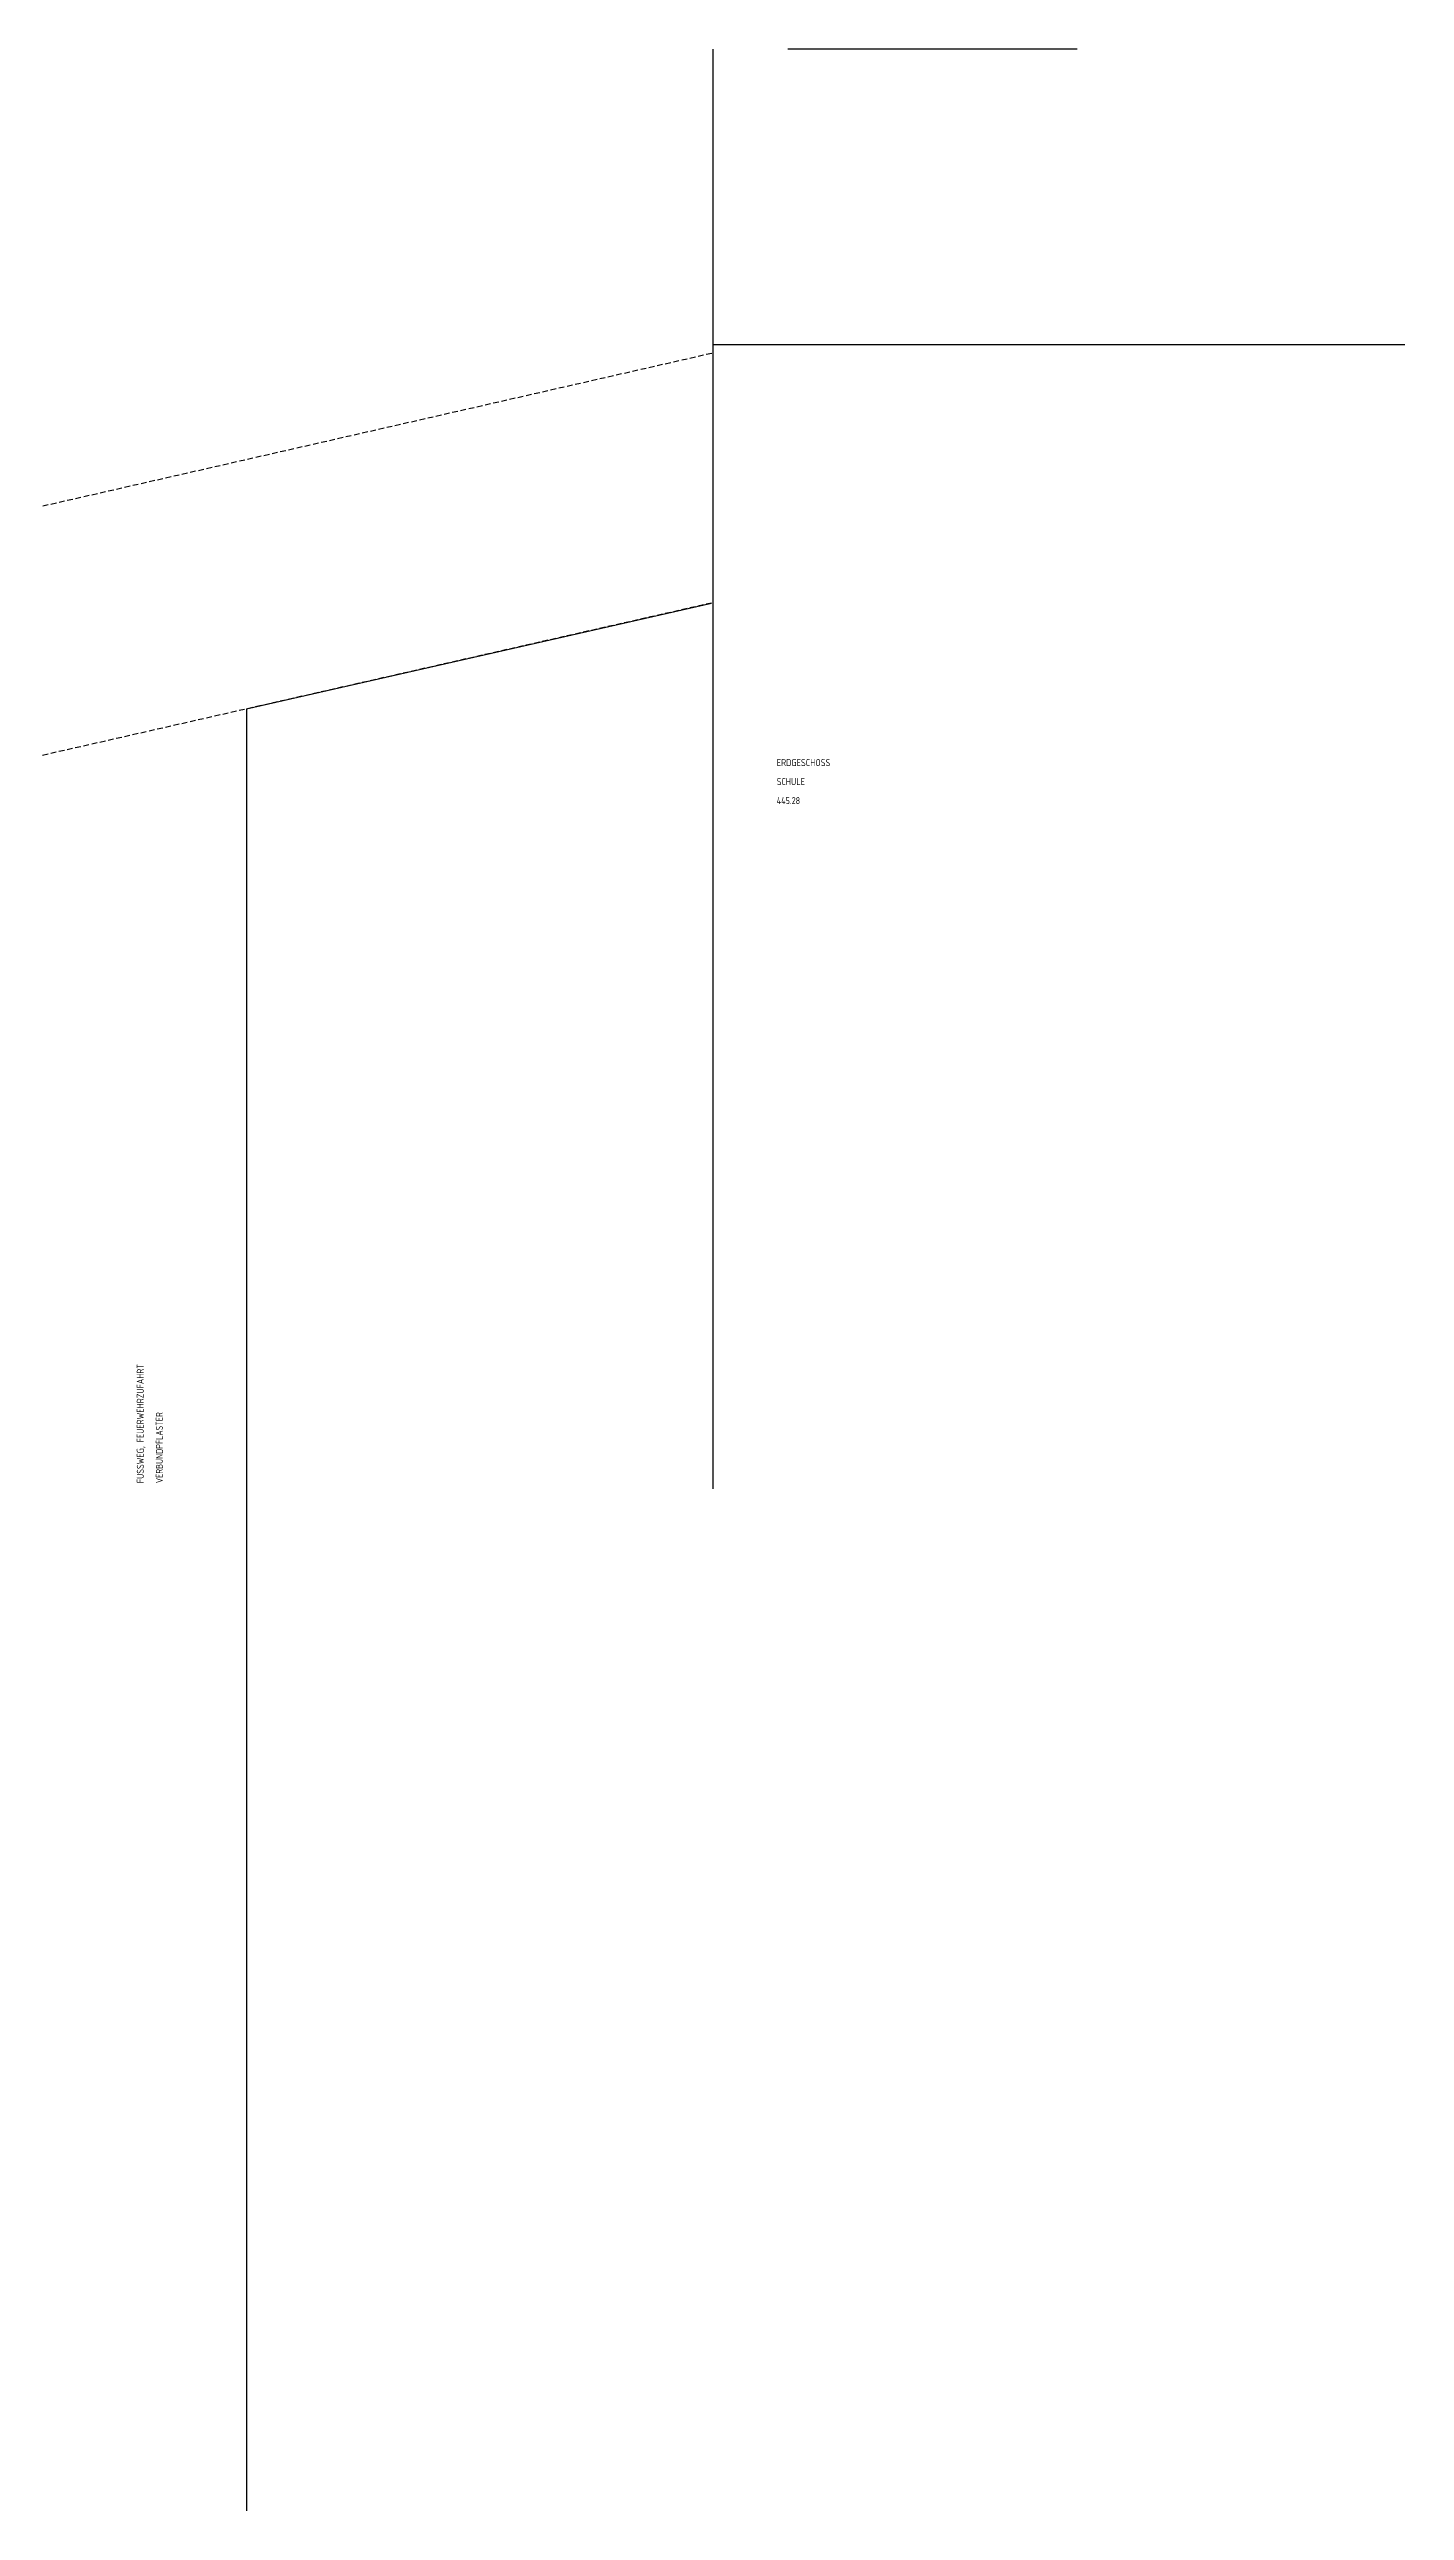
# Model space of a CAD drawing. Extents: x -1029 to 10077, y -1395 to 3524.
# Drawn here: x 8625 to 10077, y 889 to 3524 of the extents above; entities that cross this region are included whole.
import ezdxf
from ezdxf.enums import TextEntityAlignment as Align

# ---------------------------------------------------------------- set-up
doc = ezdxf.new("R2010")
doc.units = 0
doc.header["$LTSCALE"] = 60
doc.header["$MEASUREMENT"] = 0
doc.linetypes.add('Y$0$STRICH_2_1MM', pattern=[0.15, 0.1, -0.05])
doc.layers.get('0').update_dxf_attribs({"linetype": 'CONTINUOUS'})
doc.styles.add('SMALL', font='ISO.SHX', dxfattribs={"height": 12.5})

msp = doc.modelspace()

# ---------------------------------------------------------------- linework, layer by layer
at = {"color": 252, "linetype": 'Continuous'}
for p, q in [((9336.5, 3208), (9336.5, 3524)), ((9726.5, 3524), (9416.5, 3524)), ((9336.5, 1983), (9336.5, 3208)), ((9336.5, 3208), (10077.3, 3208)), ((8836.5, 2817.8), (9334.8, 2931.2)), ((8836.5, 2817.8), (8836.5, 889))]:
    msp.add_line(p, q, dxfattribs=at)
at = {"color": 252, "linetype": 'Y$0$STRICH_2_1MM'}
for p, q in [((9334.9, 3198.4), (7936, 2879)), ((9334.8, 2931.2), (7936, 2612.8))]:
    msp.add_line(p, q, dxfattribs=at)

# ---------------------------------------------------------------- texts
at = {"color": 252, "style": 'SMALL'}
for s, width, p in [('SCHULE', 0.933333, (9404.5, 2743.8)), ('ERDGESCHOSS', 0.971429, (9404.5, 2764.1)), ('445.28', 0.792857, (9404.5, 2723.4))]:
    msp.add_text(s, height=7.5, dxfattribs=dict(at, width=width)).set_placement(p, align=Align.TOP_LEFT)
for s, width, p in [('FUSSWEG, FEUERWEHRZUFAHRT', 0.922286, (8719.1, 1989)), ('VERBUNDPFLASTER', 0.9, (8739.5, 1989))]:
    msp.add_text(s, height=7.5, rotation=90, dxfattribs=dict(at, width=width)).set_placement(p, align=Align.TOP_LEFT)

doc.saveas('drawing.dxf')
